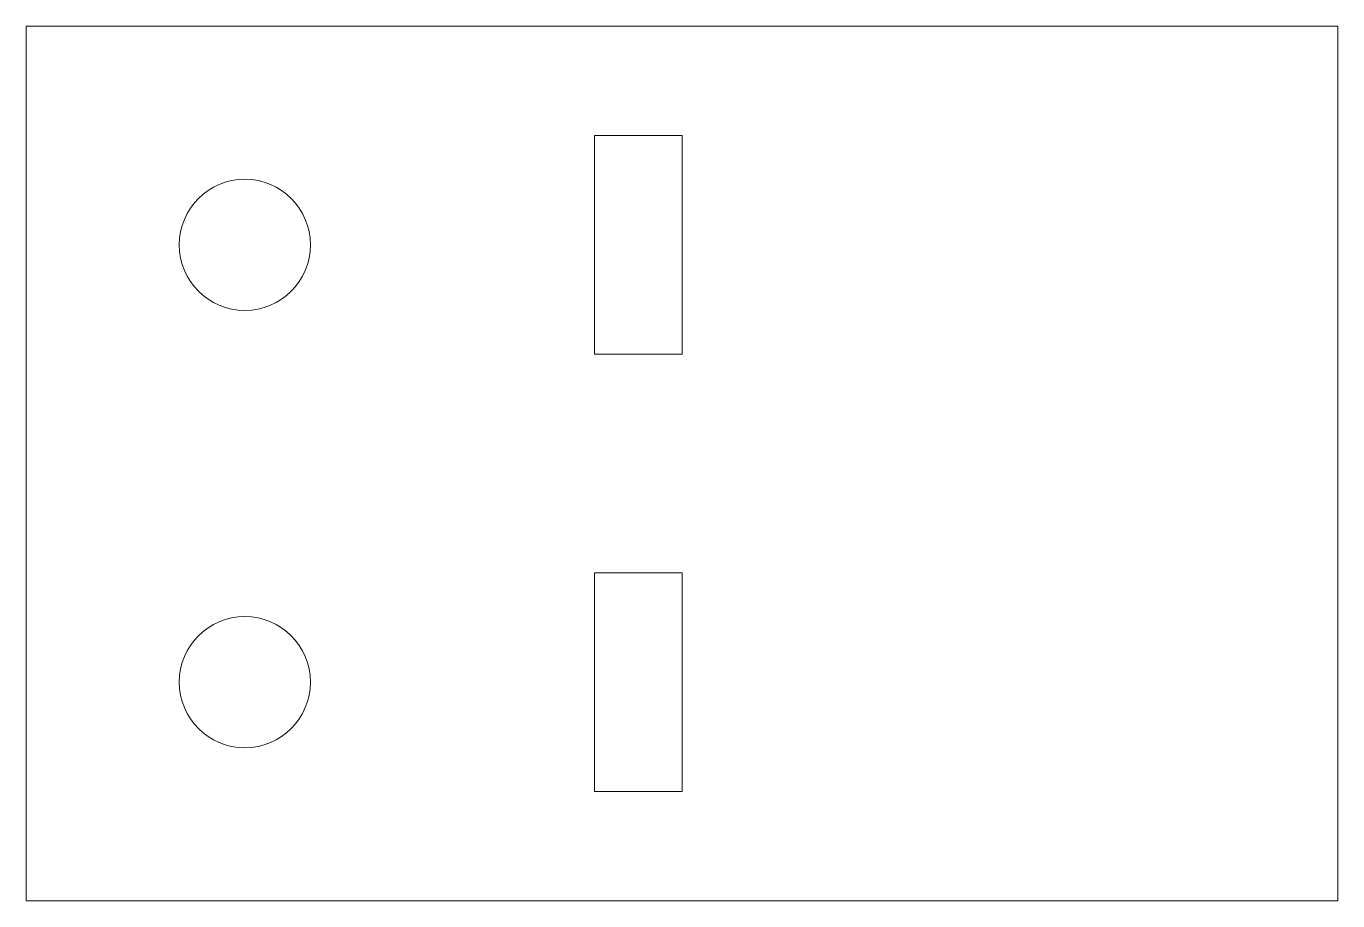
# Model space of a CAD drawing. Header units: millimetres. Extents: x -15 to 15, y -10 to 10.
import ezdxf

# ---------------------------------------------------------------- set-up
doc = ezdxf.new("R2010")
doc.units = ezdxf.units.MM

msp = doc.modelspace()

# ---------------------------------------------------------------- linework, layer by layer
at = {"color": 7, "linetype": 'Continuous', "lineweight": 15}
for p, q in [((15, 10), (-15, 10)), ((-15, 10), (-15, -10)), ((15, -10), (15, 10)), ((-2, 7.5), (-2, 2.5)), ((0, 7.5), (-2, 7.5)), ((0, 2.5), (0, 7.5)), ((-2, 2.5), (0, 2.5)), ((-2, -2.5), (-2, -7.5)), ((0, -2.5), (-2, -2.5)), ((0, -7.5), (0, -2.5)), ((-2, -7.5), (0, -7.5)), ((-15, -10), (15, -10))]:
    msp.add_line(p, q, dxfattribs=at)
for centre in [(-10, 5), (-10, -5)]:
    msp.add_circle(centre, 1.5, dxfattribs=at)

doc.saveas('drawing.dxf')
